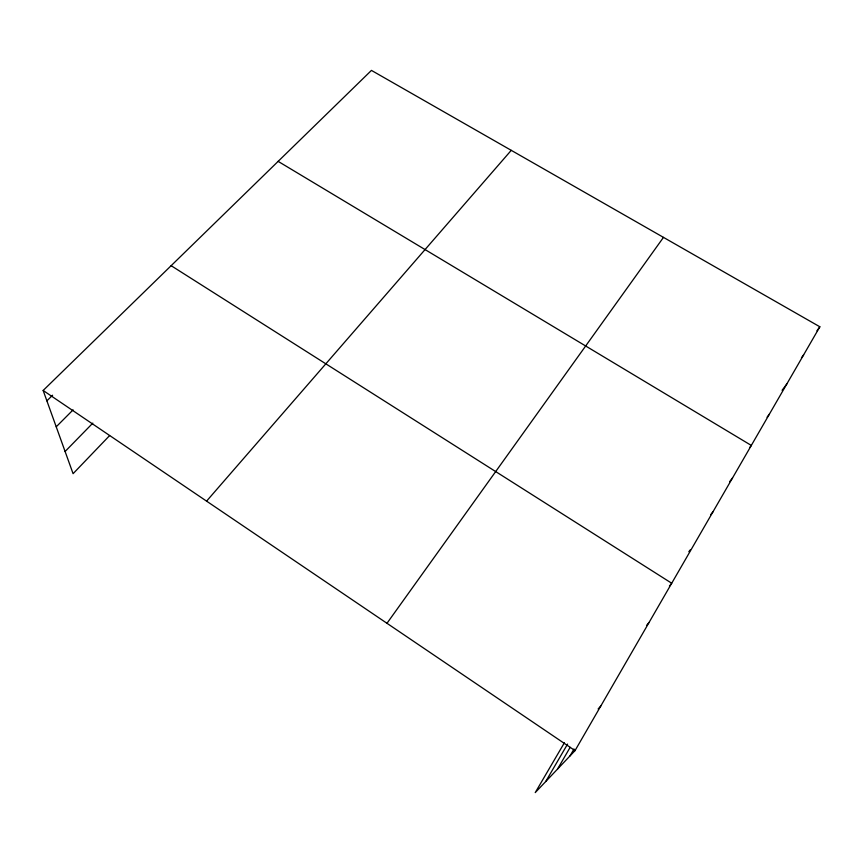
<?xml version="1.0" encoding="UTF-8"?>
<svg xmlns="http://www.w3.org/2000/svg" width="863" height="863" viewBox="0 0 863 863"><rect width="100%" height="100%" fill="white"/><g stroke="black" fill="none" stroke-linecap="round" stroke-linejoin="round"><path stroke-width="1.29" d="M570.001 755.923L574.024 748.976M564.38 742.784L535.233 792.601L575.028 750.627L819.85 326.786L371.446 70.399L43.15 390.475L73.085 473.679L109.612 435.588M557.509 769.095L570.163 747.326M545.729 781.522L567.574 744.079M386.98 623.291L663.485 237.368M816.927 330.777L819.85 326.786M801.457 357.8L803.626 354.866M782.072 390.313L786.819 383.97M767.067 417.228L769.386 414.132M749.796 447.422L751.317 445.427L278.134 161.37M729.569 481.759L732.547 477.919M710.605 514.779L713.054 511.662M688.825 551.694L690.411 549.72M669.408 586.053L671.705 583.237L171.144 265.685M646.549 625.438L649.084 622.417M206.581 501.133L511.252 150.335M598.135 708.955L600.81 705.988M65.103 451.489L92.816 423.118M56.224 426.807L73.096 409.871M46.882 400.842L52.6 395.222M43.15 390.475L575.028 750.627"/></g></svg>
